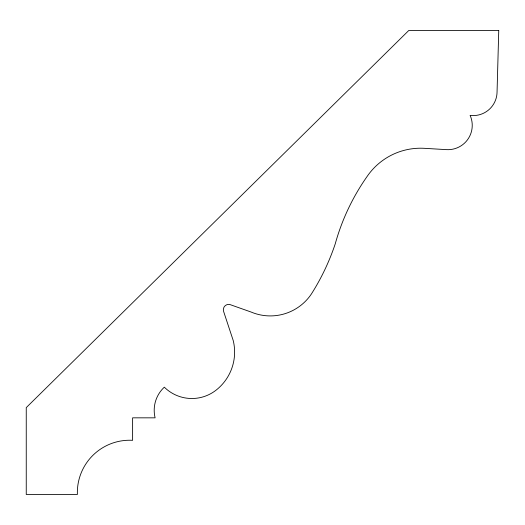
<?xml version="1.0" encoding="UTF-8"?>
<svg xmlns="http://www.w3.org/2000/svg" width="525" height="525" viewBox="0 0 525 525"><rect width="100%" height="100%" fill="white"/><g stroke="black" fill="none" stroke-linecap="round" stroke-linejoin="round"><path stroke-width="0.79" d="M498.75 30.516L497.057 91.973A23.842 23.842 0 0 1 470.105 115.382A24.321 24.321 0 0 1 446.473 149.638L424.482 148.326A64.792 64.792 0 0 0 366.817 176.899A218.715 218.715 0 0 0 335.232 243.876A228.086 228.086 0 0 1 311.371 294.02A49.462 49.462 0 0 1 251.081 312.027L229.418 304.375A5.388 5.388 0 0 0 223.611 311.437L233.205 340.482A48.353 48.353 0 0 1 215.992 390.226A39.204 39.204 0 0 1 164.318 387.174A31.507 31.507 0 0 0 155.111 417.834L132.615 417.834L132.615 440.317A52.329 52.329 0 0 0 77.385 494.484L26.25 494.484L26.25 407.617L408.752 30.516L498.75 30.516"/></g></svg>
